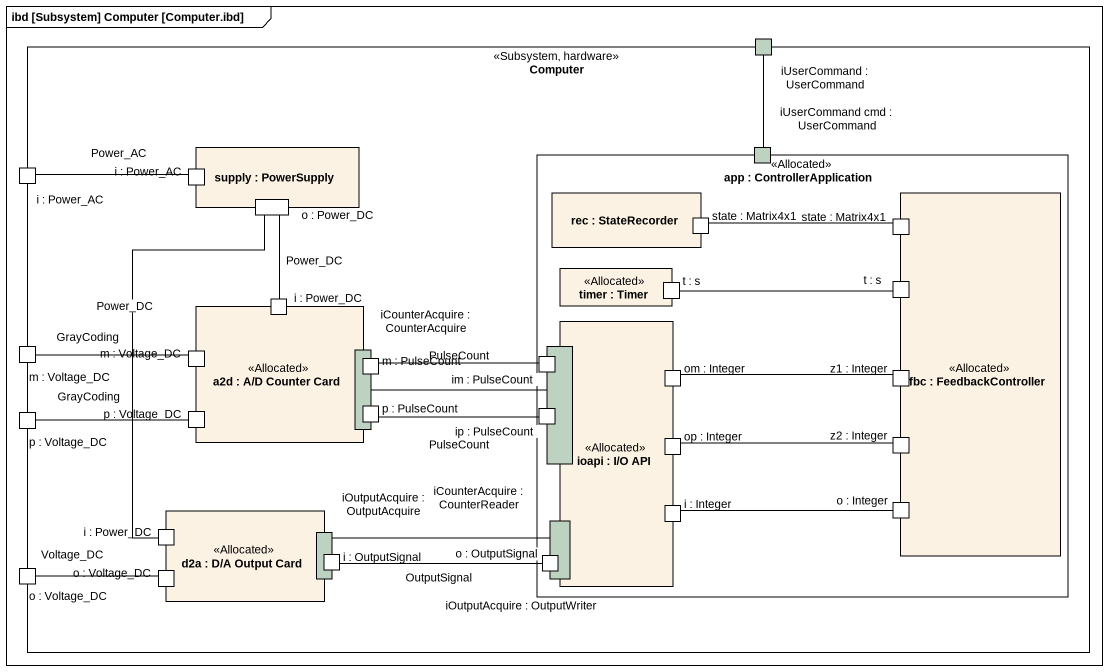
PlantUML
@startuml
mainframe ibd [Subsystem] Computer [Computer.ibd]
rectangle Computer <<Subsystem, hardware>> {
  port "iUserCommand : UserCommand" as iUserCommand_UserCommand #BDD2C1
  rectangle "supply : PowerSupply" as supply {
    port "i : Power_AC" as i_Power_AC_2
    port "o : Power_DC" as o_Power_DC
  }
  rectangle "app : ControllerApplication" as app <<Allocated>> {
    port "iUserCommand cmd : UserCommand" as iUserCommand_cmd_UserCommand #BDD2C1
    rectangle "rec : StateRecorder" as rec {
      port "state : Matrix4x1" as state_Matrix4x1
    }
    rectangle "fbc : FeedbackController" as fbc <<Allocated>> {
      port "state : Matrix4x1" as state_Matrix4x1_2
      port "t : s" as t_s_2
      port "z1 : Integer" as z1_Integer
      port "z2 : Integer" as z2_Integer
      port "o : Integer" as o_Integer
    }
    rectangle "timer : Timer" as timer <<Allocated>> {
      port "t : s" as t_s
    }
    rectangle "ioapi : I/O API" as ioapi <<Allocated>> {
      port "iCounterAcquire : CounterReader" as iCounterAcquire_2 #BDD2C1
      port "om : Integer" as om_Integer
      port "op : Integer" as op_Integer
      port "iOutputAcquire : OutputWriter" as iOutputAcquire_OutputWriter #BDD2C1
      port "i : Integer" as i_Integer
    }
    port "im : PulseCount" as im_PulseCount
    port "ip : PulseCount" as ip_PulseCount
    port "o : OutputSignal" as o_OutputSignal
  }
  port "i : Power_AC" as i_Power_AC
  port "m : Voltage_DC" as m_Voltage_DC
  rectangle "a2d : A/D Counter Card" as a2d <<Allocated>> {
    port "i : Power_DC" as i_Power_DC
    port "iCounterAcquire : CounterAcquire" as iCounterAcquire #BDD2C1
    port "m : Voltage_DC" as m_Voltage_DC_2
    port "p : Voltage_DC" as p_Voltage_DC_2
  }
  port "m : PulseCount" as m_PulseCount
  port "p : Voltage_DC" as p_Voltage_DC
  port "p : PulseCount" as p_PulseCount
  rectangle "d2a : D/A Output Card" as d2a <<Allocated>> {
    port "i : Power_DC" as i_Power_DC_2
    port "iOutputAcquire : OutputAcquire" as iOutputAcquire_OutputAcquire #BDD2C1
    port "o : Voltage_DC" as o_Voltage_DC_2
  }
  port "o : Voltage_DC" as o_Voltage_DC
  port "i : OutputSignal" as i_OutputSignal
}
iUserCommand_UserCommand -- iUserCommand_cmd_UserCommand
i_Power_AC -right- i_Power_AC_2 : Power_AC
o_Power_DC -- i_Power_DC : Power_DC
o_Power_DC -- i_Power_DC_2 : Power_DC
state_Matrix4x1 -right- state_Matrix4x1_2
t_s_2 -left- t_s
m_Voltage_DC -right- m_Voltage_DC_2 : GrayCoding
iCounterAcquire -right- iCounterAcquire_2
m_PulseCount -right- im_PulseCount : PulseCount
om_Integer -right- z1_Integer
p_Voltage_DC -right- p_Voltage_DC_2 : GrayCoding
p_PulseCount -right- ip_PulseCount : PulseCount
op_Integer -right- z2_Integer
iOutputAcquire_OutputAcquire -right- iOutputAcquire_OutputWriter
o_Integer -left- i_Integer
o_Voltage_DC -right- o_Voltage_DC_2 : Voltage_DC
o_OutputSignal -left- i_OutputSignal : OutputSignal
@enduml
